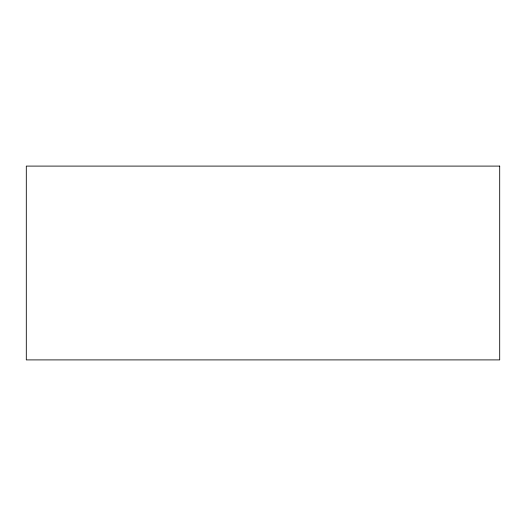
<?xml version="1.0" encoding="UTF-8"?>
<svg xmlns="http://www.w3.org/2000/svg" width="526" height="526" viewBox="0 0 526 526"><rect width="100%" height="100%" fill="white"/><g stroke="black" fill="none" stroke-linecap="round" stroke-linejoin="round"><path stroke-width="0.79" d="M499.7 166.098L26.3 166.098L26.3 359.902L499.7 359.902L499.7 166.098"/></g></svg>
